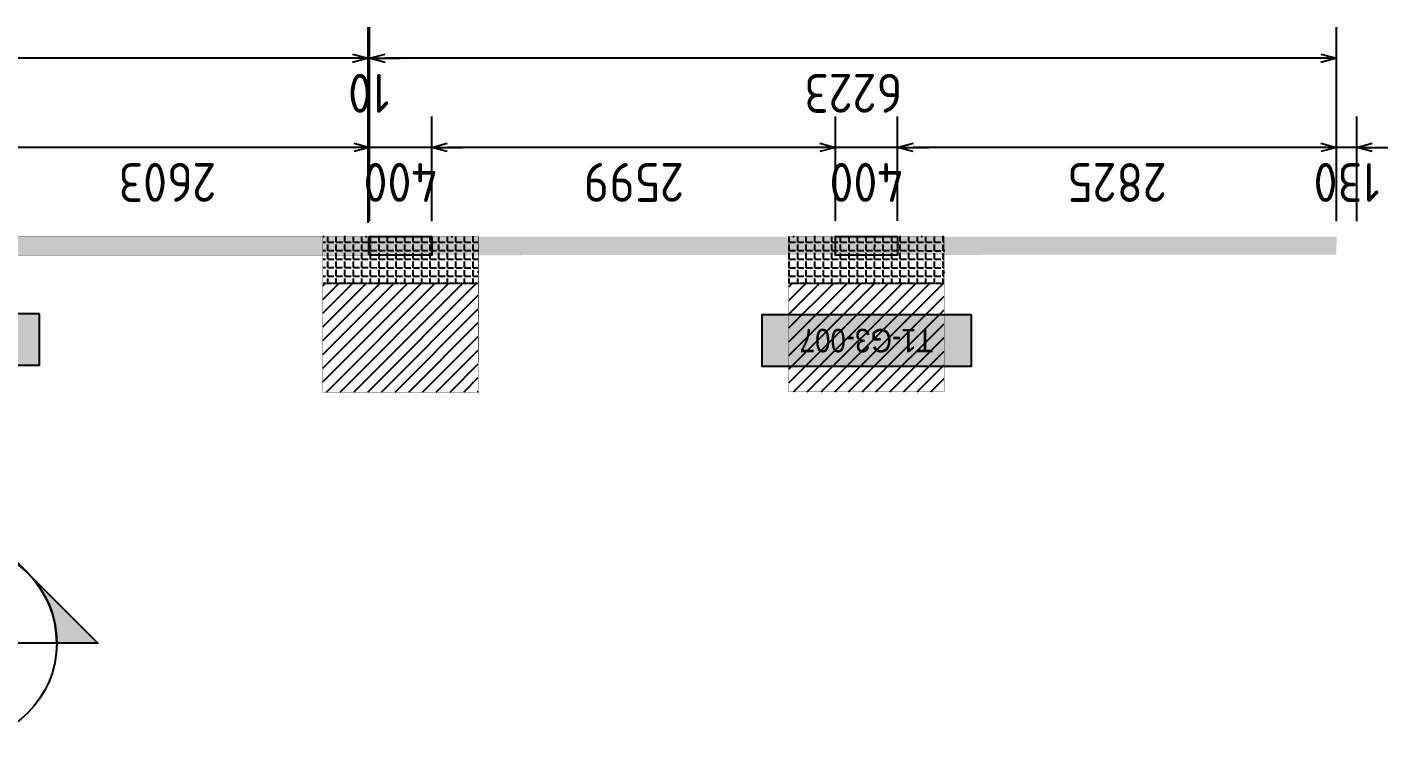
# Model space of a CAD drawing. Header units: centimetres. Extents: x -6122352 to 7132207, y -1694241 to 1947892.
# Drawn here: x 3283130 to 3291887, y 132651 to 137248 of the extents above; entities that cross this region are included whole.
import ezdxf
from ezdxf.enums import TextEntityAlignment as Align

# ---------------------------------------------------------------- set-up
doc = ezdxf.new("R2010")
doc.units = ezdxf.units.CM
doc.header["$MEASUREMENT"] = 0
doc.header["$PDMODE"] = 66
doc.header["$PDSIZE"] = 100
doc.linetypes.add('DASHED2', pattern=[0.375, 0.25, -0.125])
for name, color, linetype in [('00-MI-DIM', 7, 'Continuous'), ('@MI-FOOTINGS', 7, 'Continuous'), ('@MI-TYPE-01', 30, 'Continuous'), ('A-GLASS HATCH', 7, 'Continuous'), ('PANEL-TAGS', 7, 'Continuous')]:
    doc.layers.add(name, color=color, linetype=linetype)
doc.styles.add('Arial Narrow', font='ARIALN.TTF', dxfattribs={"width": 0.95, "height": 500})
doc.styles.add('PANELTAG_STYLE', font='arial.ttf')
doc.styles.add('Schueco-BEMSTIL', font='isocpeur.ttf', dxfattribs={"width": 0.9})
doc.dimstyles.new('MI- JWC-TXT-2.5 MM', dxfattribs={"dimscale": 1.5, "dimtxt": 2.5, "dimasz": 1, "dimexe": 2, "dimexo": 1, "dimgap": 1, "dimtad": 1, "dimdec": 0, "dimdsep": 46, "dimtxsty": 'Schueco-BEMSTIL', "dimblk": 'OPEN30', "dimcen": 0, "dimdle": 2, "dimclrd": 140, "dimclre": 8, "dimclrt": 40, "dimadec": 0, "dimazin": 2, "dimtfac": 1, "dimtdec": 0, "dimtix": 1, "dimtmove": 2, "dimatfit": 3, "dimldrblk": 'OPEN', "dimfxl": 2, "dimlwd": -1, "dimlwe": -1, "dimarcsym": 0})

# ---------------------------------------------------------------- blocks, each defined once
blk = doc.blocks.new('RCC COPING')
at = {"layer": '@MI-TYPE-01', "transparency": 33554679}
h = blk.add_hatch(color=8, dxfattribs=at)
h.dxf.hatch_style = 1
h.paths.add_polyline_path([(60, 200), (-60, 200), (-60, -200), (60, -200)])
at = {"layer": '@MI-TYPE-01', "color": 30}
blk.add_lwpolyline([(-60, 200), (60, 200), (60, -200), (-60, -200)], close=True, dxfattribs=at)
blk = doc.blocks.new('_Open30')
at = {"color": 0, "linetype": 'ByBlock', "lineweight": -2}
for p, q in [((-1, 0.268), (0, 0)), ((0, 0), (-1, -0.268)), ((0, 0), (-1, 0))]:
    blk.add_line(p, q, dxfattribs=at)
blk = doc.blocks.new('*D3820')
at = {"layer": '@MI-TYPE-01', "color": 8, "transparency": 16777216}
for p, q in [((-6023.5, -399.8), (-6023.5, -1073.8)), ((-3198.9, -400.9), (-3198.9, -1073.8))]:
    blk.add_line(p, q, dxfattribs=at)
at = {"layer": '@MI-TYPE-01', "color": 140, "transparency": 16777216}
blk.add_line((-5923.5, -873.8), (-3298.9, -873.8), dxfattribs=at)
at = {"layer": 'Defpoints', "color": 0, "transparency": 16777216}
for p in [(-6023.5, -299.8), (-3198.9, -300.9), (-3198.9, -873.8)]:
    blk.add_point(p, dxfattribs=at)
at = {"layer": '@MI-TYPE-01', "color": 140, "transparency": 16777216, "xscale": 100, "yscale": 100, "zscale": 100, "rotation": 180}
blk.add_blockref('_Open30', (-6023.5, -873.8), dxfattribs=at)
at = {"layer": '@MI-TYPE-01', "color": 140, "transparency": 16777216, "xscale": 100, "yscale": 100, "zscale": 100}
blk.add_blockref('_Open30', (-3198.9, -873.8), dxfattribs=at)
at = {"layer": '@MI-TYPE-01', "color": 40, "transparency": 16777216, "insert": (-4611.2, -648.8), "char_height": 250, "attachment_point": 5, "style": 'Schueco-BEMSTIL'}
blk.add_mtext('2825', dxfattribs=at)
blk = doc.blocks.new('_Open')
at = {"color": 0, "linetype": 'ByBlock', "lineweight": -2}
for p, q in [((-1, 0.2), (0, 0)), ((-1, -0.2), (0, 0)), ((0, 0), (-1, 0))]:
    blk.add_line(p, q, dxfattribs=at)
blk = doc.blocks.new('*D3821')
at = {"layer": '@MI-TYPE-01', "color": 8, "transparency": 16777216}
for p, q in [((-3198.9, -400.9), (-3198.9, -1073.8)), ((-2798.9, -400.9), (-2798.9, -1073.8))]:
    blk.add_line(p, q, dxfattribs=at)
at = {"layer": '@MI-TYPE-01', "color": 140, "transparency": 16777216}
for p, q in [((-3298.9, -873.8), (-3398.9, -873.8)), ((-3198.9, -873.8), (-2798.9, -873.8)), ((-2698.9, -873.8), (-2598.9, -873.8))]:
    blk.add_line(p, q, dxfattribs=at)
at = {"layer": 'Defpoints', "color": 0, "transparency": 16777216}
for p in [(-3198.9, -300.9), (-2798.9, -300.9), (-2798.9, -873.8)]:
    blk.add_point(p, dxfattribs=at)
at = {"layer": '@MI-TYPE-01', "color": 140, "transparency": 16777216, "xscale": 100, "yscale": 100, "zscale": 100}
blk.add_blockref('_Open30', (-3198.9, -873.8), dxfattribs=at)
at = {"layer": '@MI-TYPE-01', "color": 140, "transparency": 16777216, "xscale": 100, "yscale": 100, "zscale": 100, "rotation": 180}
blk.add_blockref('_Open30', (-2798.9, -873.8), dxfattribs=at)
at = {"layer": '@MI-TYPE-01', "color": 40, "transparency": 16777216, "insert": (-2998.9, -648.8), "char_height": 250, "attachment_point": 5, "style": 'Schueco-BEMSTIL'}
blk.add_mtext('400', dxfattribs=at)
blk = doc.blocks.new('*D3822')
at = {"layer": '@MI-TYPE-01', "color": 8, "transparency": 16777216}
for p, q in [((-2798.9, -400.9), (-2798.9, -1073.8)), ((-200.1, -400), (-200.1, -1073.8))]:
    blk.add_line(p, q, dxfattribs=at)
at = {"layer": '@MI-TYPE-01', "color": 140, "transparency": 16777216}
blk.add_line((-2698.9, -873.8), (-300.1, -873.8), dxfattribs=at)
at = {"layer": 'Defpoints', "color": 0, "transparency": 16777216}
for p in [(-2798.9, -300.9), (-200.1, -300), (-200.1, -873.8)]:
    blk.add_point(p, dxfattribs=at)
at = {"layer": '@MI-TYPE-01', "color": 140, "transparency": 16777216, "xscale": 100, "yscale": 100, "zscale": 100, "rotation": 180}
blk.add_blockref('_Open30', (-2798.9, -873.8), dxfattribs=at)
at = {"layer": '@MI-TYPE-01', "color": 140, "transparency": 16777216, "xscale": 100, "yscale": 100, "zscale": 100}
blk.add_blockref('_Open30', (-200.1, -873.8), dxfattribs=at)
at = {"layer": '@MI-TYPE-01', "color": 40, "transparency": 16777216, "insert": (-1499.5, -648.8), "char_height": 250, "attachment_point": 5, "style": 'Schueco-BEMSTIL'}
blk.add_mtext('2599', dxfattribs=at)
blk = doc.blocks.new('*D3823')
at = {"layer": '@MI-TYPE-01', "color": 8, "transparency": 16777216}
for p, q in [((-200.1, -400), (-200.1, -1073.8)), ((199.9, -400), (199.9, -1073.8))]:
    blk.add_line(p, q, dxfattribs=at)
at = {"layer": '@MI-TYPE-01', "color": 140, "transparency": 16777216}
for p, q in [((-300.1, -873.8), (-400.1, -873.8)), ((-200.1, -873.8), (199.9, -873.8)), ((299.9, -873.8), (399.9, -873.8))]:
    blk.add_line(p, q, dxfattribs=at)
at = {"layer": 'Defpoints', "color": 0, "transparency": 16777216}
for p in [(-200.1, -300), (199.9, -300), (199.9, -873.8)]:
    blk.add_point(p, dxfattribs=at)
at = {"layer": '@MI-TYPE-01', "color": 140, "transparency": 16777216, "xscale": 100, "yscale": 100, "zscale": 100}
blk.add_blockref('_Open30', (-200.1, -873.8), dxfattribs=at)
at = {"layer": '@MI-TYPE-01', "color": 140, "transparency": 16777216, "xscale": 100, "yscale": 100, "zscale": 100, "rotation": 180}
blk.add_blockref('_Open30', (199.9, -873.8), dxfattribs=at)
at = {"layer": '@MI-TYPE-01', "color": 40, "transparency": 16777216, "insert": (-0.1, -648.8), "char_height": 250, "attachment_point": 5, "style": 'Schueco-BEMSTIL'}
blk.add_mtext('400', dxfattribs=at)
blk = doc.blocks.new('*D3824')
at = {"layer": '@MI-TYPE-01', "color": 8, "transparency": 16777216}
for p, q in [((199.9, -400), (199.9, -1073.8)), ((2802.7, -402.8), (2802.7, -1073.8))]:
    blk.add_line(p, q, dxfattribs=at)
at = {"layer": '@MI-TYPE-01', "color": 140, "transparency": 16777216}
blk.add_line((299.9, -873.8), (2702.7, -873.8), dxfattribs=at)
at = {"layer": 'Defpoints', "color": 0, "transparency": 16777216}
for p in [(199.9, -300), (2802.7, -302.8), (2802.7, -873.8)]:
    blk.add_point(p, dxfattribs=at)
at = {"layer": '@MI-TYPE-01', "color": 140, "transparency": 16777216, "xscale": 100, "yscale": 100, "zscale": 100, "rotation": 180}
blk.add_blockref('_Open30', (199.9, -873.8), dxfattribs=at)
at = {"layer": '@MI-TYPE-01', "color": 140, "transparency": 16777216, "xscale": 100, "yscale": 100, "zscale": 100}
blk.add_blockref('_Open30', (2802.7, -873.8), dxfattribs=at)
at = {"layer": '@MI-TYPE-01', "color": 40, "transparency": 16777216, "insert": (1501.3, -648.8), "char_height": 250, "attachment_point": 5, "style": 'Schueco-BEMSTIL'}
blk.add_mtext('2603', dxfattribs=at)
blk = doc.blocks.new('*D3825')
at = {"layer": '@MI-TYPE-01', "color": 8, "transparency": 16777216}
for p, q in [((-6153.8, -400.4), (-6153.8, -1073.8)), ((-6023.5, -399.8), (-6023.5, -1073.8))]:
    blk.add_line(p, q, dxfattribs=at)
at = {"layer": '@MI-TYPE-01', "color": 140, "transparency": 16777216}
for p, q in [((-6253.8, -873.8), (-6353.8, -873.8)), ((-6153.8, -873.8), (-6023.5, -873.8)), ((-5923.5, -873.8), (-5823.5, -873.8))]:
    blk.add_line(p, q, dxfattribs=at)
at = {"layer": 'Defpoints', "color": 0, "transparency": 16777216}
for p in [(-6153.8, -300.4), (-6023.5, -299.8), (-6023.5, -873.8)]:
    blk.add_point(p, dxfattribs=at)
at = {"layer": '@MI-TYPE-01', "color": 140, "transparency": 16777216, "xscale": 100, "yscale": 100, "zscale": 100}
blk.add_blockref('_Open30', (-6153.8, -873.8), dxfattribs=at)
at = {"layer": '@MI-TYPE-01', "color": 140, "transparency": 16777216, "xscale": 100, "yscale": 100, "zscale": 100, "rotation": 180}
blk.add_blockref('_Open30', (-6023.5, -873.8), dxfattribs=at)
at = {"layer": '@MI-TYPE-01', "color": 40, "transparency": 16777216, "insert": (-6088.7, -648.8), "char_height": 250, "attachment_point": 5, "style": 'Schueco-BEMSTIL'}
blk.add_mtext('130', dxfattribs=at)
blk = doc.blocks.new('*D3815')
at = {"layer": '@MI-TYPE-01', "color": 8, "transparency": 16777216}
for p, q in [((-6023.5, -399.8), (-6023.5, -1647.2)), ((199.9, -400), (199.9, -1647.2))]:
    blk.add_line(p, q, dxfattribs=at)
at = {"layer": '@MI-TYPE-01', "color": 140, "transparency": 16777216}
blk.add_line((-5923.5, -1447.2), (99.9, -1447.2), dxfattribs=at)
at = {"layer": 'Defpoints', "color": 0, "transparency": 16777216}
for p in [(-6023.5, -299.8), (199.9, -300), (199.9, -1447.2)]:
    blk.add_point(p, dxfattribs=at)
at = {"layer": '@MI-TYPE-01', "color": 140, "transparency": 16777216, "xscale": 100, "yscale": 100, "zscale": 100, "rotation": 180}
blk.add_blockref('_Open30', (-6023.5, -1447.2), dxfattribs=at)
at = {"layer": '@MI-TYPE-01', "color": 140, "transparency": 16777216, "xscale": 100, "yscale": 100, "zscale": 100}
blk.add_blockref('_Open30', (199.9, -1447.2), dxfattribs=at)
at = {"layer": '@MI-TYPE-01', "color": 40, "transparency": 16777216, "insert": (-2911.8, -1222.2), "char_height": 250, "attachment_point": 5, "style": 'Schueco-BEMSTIL'}
blk.add_mtext('6223', dxfattribs=at)
blk = doc.blocks.new('*D3816')
at = {"layer": '@MI-TYPE-01', "color": 8, "transparency": 16777216}
for p, q in [((199.9, -400), (199.9, -1647.2)), ((209.9, -389.6), (209.9, -1647.2))]:
    blk.add_line(p, q, dxfattribs=at)
at = {"layer": '@MI-TYPE-01', "color": 140, "transparency": 16777216}
for p, q in [((99.9, -1447.2), (-0.1, -1447.2)), ((199.9, -1447.2), (209.9, -1447.2)), ((309.9, -1447.2), (409.9, -1447.2))]:
    blk.add_line(p, q, dxfattribs=at)
at = {"layer": 'Defpoints', "color": 0, "transparency": 16777216}
for p in [(199.9, -300), (209.9, -289.6), (209.9, -1447.2)]:
    blk.add_point(p, dxfattribs=at)
at = {"layer": '@MI-TYPE-01', "color": 140, "transparency": 16777216, "xscale": 100, "yscale": 100, "zscale": 100}
blk.add_blockref('_Open30', (199.9, -1447.2), dxfattribs=at)
at = {"layer": '@MI-TYPE-01', "color": 140, "transparency": 16777216, "xscale": 100, "yscale": 100, "zscale": 100, "rotation": 180}
blk.add_blockref('_Open30', (209.9, -1447.2), dxfattribs=at)
at = {"layer": '@MI-TYPE-01', "color": 40, "transparency": 16777216, "insert": (204.9, -1222.2), "char_height": 250, "attachment_point": 5, "style": 'Schueco-BEMSTIL'}
blk.add_mtext('10', dxfattribs=at)
blk = doc.blocks.new('*D3817')
at = {"layer": '@MI-TYPE-01', "color": 8, "transparency": 16777216}
for p, q in [((209.9, -389.6), (209.9, -1647.2)), ((6198.5, -400), (6198.5, -1647.2))]:
    blk.add_line(p, q, dxfattribs=at)
at = {"layer": '@MI-TYPE-01', "color": 140, "transparency": 16777216}
blk.add_line((309.9, -1447.2), (6098.5, -1447.2), dxfattribs=at)
at = {"layer": 'Defpoints', "color": 0, "transparency": 16777216}
for p in [(209.9, -289.6), (6198.5, -300), (6198.5, -1447.2)]:
    blk.add_point(p, dxfattribs=at)
at = {"layer": '@MI-TYPE-01', "color": 140, "transparency": 16777216, "xscale": 100, "yscale": 100, "zscale": 100, "rotation": 180}
blk.add_blockref('_Open30', (209.9, -1447.2), dxfattribs=at)
at = {"layer": '@MI-TYPE-01', "color": 140, "transparency": 16777216, "xscale": 100, "yscale": 100, "zscale": 100}
blk.add_blockref('_Open30', (6198.5, -1447.2), dxfattribs=at)
at = {"layer": '@MI-TYPE-01', "color": 40, "transparency": 16777216, "insert": (3204.2, -1222.2), "char_height": 250, "attachment_point": 5, "style": 'Schueco-BEMSTIL'}
blk.add_mtext('5989', dxfattribs=at)
blk = doc.blocks.new('T1-FOOTING')
at = {"transparency": 33554679}
h = blk.add_hatch(dxfattribs=at)
h.set_pattern_fill('ANGLE', color=256, scale=500)
h.set_pattern_definition([(0, (0, 0), (0, 137.5), [100, -37.5]), (90, (0, 0), (-137.5, 8e-15), [100, -37.5])])
h.paths.add_polyline_path([(-500, -300), (500, -300), (500, 0), (-500, 0)])
h.paths.add_polyline_path([(-499.75, -299.75), (499.75, -299.75), (499.75, -0.25), (-499.75, -0.25)], flags=16)
h = blk.add_hatch(dxfattribs=at)
h.set_pattern_fill('ANGLE', color=8, scale=200)
h.set_pattern_definition([(0, (0, 0), (0, 55), [40, -15]), (90, (0, 0), (-55, 3e-15), [40, -15])])
h.paths.add_polyline_path([(500, -300), (500, 0), (-500, 0), (-500, -300)])
h = blk.add_hatch(dxfattribs=at)
h.set_pattern_fill('ANSI31', color=8, scale=500)
h.paths.add_polyline_path([(500, -1000), (500, -300), (-500, -300), (-500, -1000)])
at = {"layer": '@MI-TYPE-01', "color": 240, "linetype": 'DASHED2', "true_color": 0xed1f24}
blk.add_line((-500, -300), (500, -300), dxfattribs=at)
at = {"layer": '@MI-TYPE-01', "color": 240, "true_color": 0xed1f24, "const_width": 2.5}
blk.add_lwpolyline([(-500, 0), (500, 0), (500, -1000), (-500, -1000)], close=True, dxfattribs=at)
blk = doc.blocks.new('PANELTAG')
at = {"layer": 'PANEL-TAGS', "color": 1}
blk.add_lwpolyline([(-13.5, -3.3), (13.5, -3.3), (13.5, 3.3), (-13.5, 3.3)], close=True, dxfattribs=at)
at = {"layer": 'PANEL-TAGS', "color": 40, "true_color": 0xffd700}
blk.add_solid([(-13.5, -3.3), (13.5, -3.3), (-13.5, 3.3), (13.5, 3.3)], dxfattribs=at)
at = {"layer": 'PANEL-TAGS', "color": 5, "style": 'PANELTAG_STYLE', "width": 0.85}
blk.add_attdef('TAGNO', text='', height=3, dxfattribs=at).set_placement((0, 0), align=Align.MIDDLE)
blk = doc.blocks.new('*U3765')
h = blk.add_hatch(color=94)
edge = h.paths.add_edge_path()
edge.add_line((6.35, 0), (8.98, 0))
edge.add_line((8.98, 0), (0, -8.98))
edge.add_line((0, -8.98), (-8.98, 0))
edge.add_line((-8.98, 0), (-6.35, 0))
edge.add_arc((0, 0), 6.35, 180, 360)
at = {"color": 94}
blk.add_line((-6.35, 0), (6.35, 0), dxfattribs=at)
for points in [[(6.35, 0), (8.98, 0), (0, -8.98), (-8.98, 0), (-6.35, 0, 1)], [(-4.49, -4.49, 0.414214), (4.49, -4.49), (0, -8.98), (-4.49, -4.49)]]:
    blk.add_lwpolyline(points, format="xyb", close=True)
blk.add_circle((0, 0), 6.35, dxfattribs=at)
at = {"style": 'Arial Narrow', "width": 0.95, "flags": 8}
blk.add_attdef('VIEWNUMBER', text='', height=2.5, dxfattribs=at).set_placement((0, 0), align=Align.BOTTOM_CENTER)
blk.add_attdef('SHEETNUMBER', text='', height=2.5, dxfattribs=at).set_placement((0, -1.588), align=Align.TOP_CENTER)
blk = doc.blocks.new('A$Ce3572dc9')
at = {"layer": 'A-GLASS HATCH'}
h = blk.add_hatch(color=30, dxfattribs=at)
h.dxf.hatch_style = 1
h.paths.add_polyline_path([(-6023.5, -184.5), (199.9, -180), (199.9, -300), (-6023.8, -300.4)])
h = blk.add_hatch(color=30, dxfattribs=at)
h.dxf.hatch_style = 1
h.paths.add_polyline_path([(209.9, -180), (6198.5, -180), (6198.5, -300), (209.9, -300)])
at = {"layer": '@MI-TYPE-01', "color": 30, "const_width": 2.5}
blk.add_lwpolyline([(209.9, -180), (6198.5, -180), (6198.5, -300), (209.9, -300)], close=True, dxfattribs=at)
at = {"layer": '00-MI-DIM'}
ref = blk.add_blockref('*U3765', (2847.8, 2314.9), dxfattribs=dict(at, xscale=100, yscale=100, zscale=100))
ref.add_attrib('VIEWNUMBER', '102', dxfattribs={"layer": '0', "height": 250, "style": 'Arial Narrow', "width": 0.95}).set_placement((2847.8, 2314.9), align=Align.BOTTOM_CENTER)
ref.add_attrib('SHEETNUMBER', 'G3-T1', dxfattribs={"layer": '0', "height": 250, "style": 'Arial Narrow', "width": 0.95}).set_placement((2847.8, 2156.1), align=Align.TOP_CENTER)
at = {"layer": '@MI-FOOTINGS', "color": 240, "true_color": 0xed1f24, "rotation": 179.9897341781274}
for p in [(-0.1, -300), (-2998.9, -300.9)]:
    blk.add_blockref('T1-FOOTING', p, dxfattribs=at)
at = {"layer": '@MI-TYPE-01', "color": 30, "rotation": 90}
for p in [(-2998.9, -240.9), (-0.1, -240)]:
    blk.add_blockref('RCC COPING', p, dxfattribs=at)
at = {"layer": 'PANEL-TAGS'}
ref = blk.add_blockref('PANELTAG', (-2998.9, 368.9), dxfattribs=dict(at, xscale=50, yscale=50, zscale=50))
ref.add_attrib('TAGNO', 'T1-G3-007', dxfattribs={"color": 5, "height": 150, "style": 'PANELTAG_STYLE', "width": 0.85}).set_placement((-2998.9, 368.9), align=Align.MIDDLE_CENTER)
ref = blk.add_blockref('PANELTAG', (2998.9, 362.6), dxfattribs=dict(at, xscale=50, yscale=50, zscale=50))
ref.add_attrib('TAGNO', 'T1-G3-006', dxfattribs={"color": 5, "height": 150, "style": 'PANELTAG_STYLE', "width": 0.85}).set_placement((2998.9, 362.6), align=Align.MIDDLE_CENTER)
at = {"layer": '@MI-TYPE-01'}
for base, p1, p2, picture, middle in [((-6023.5, -873.8), (-6153.8, -300.4), (-6023.5, -299.8), '*D3825', (-6088.7, -648.8)), ((-3198.9, -873.8), (-6023.5, -299.8), (-3198.9, -300.9), '*D3820', (-4611.2, -648.8)), ((199.9, -1447.2), (-6023.5, -299.8), (199.9, -300), '*D3815', (-2911.8, -1222.2)), ((-2798.9, -873.8), (-3198.9, -300.9), (-2798.9, -300.9), '*D3821', (-2998.9, -648.8)), ((-200.1, -873.8), (-2798.9, -300.9), (-200.1, -300), '*D3822', (-1499.5, -648.8)), ((199.9, -873.8), (-200.1, -300), (199.9, -300), '*D3823', (-0.1, -648.8)), ((209.9, -1447.2), (199.9, -300), (209.9, -289.6), '*D3816', (204.9, -1222.2)), ((2802.7, -873.8), (199.9, -300), (2802.7, -302.8), '*D3824', (1501.3, -648.8)), ((6198.5, -1447.2), (209.9, -289.6), (6198.5, -300), '*D3817', (3204.2, -1222.2))]:
    dim = blk.add_linear_dim(base=base, p1=p1, p2=p2, dimstyle='MI- JWC-TXT-2.5 MM', dxfattribs=at)
    dim.commit()
    dim.dimension.update_dxf_attribs({"geometry": picture, "text_midpoint": middle})

msp = doc.modelspace()

# ---------------------------------------------------------------- block references
at = {"layer": '@MI-TYPE-01', "rotation": 180}
msp.add_blockref('A$Ce3572dc9', (3285533.31365, 135601.10525), dxfattribs=at)

doc.saveas('drawing.dxf')
